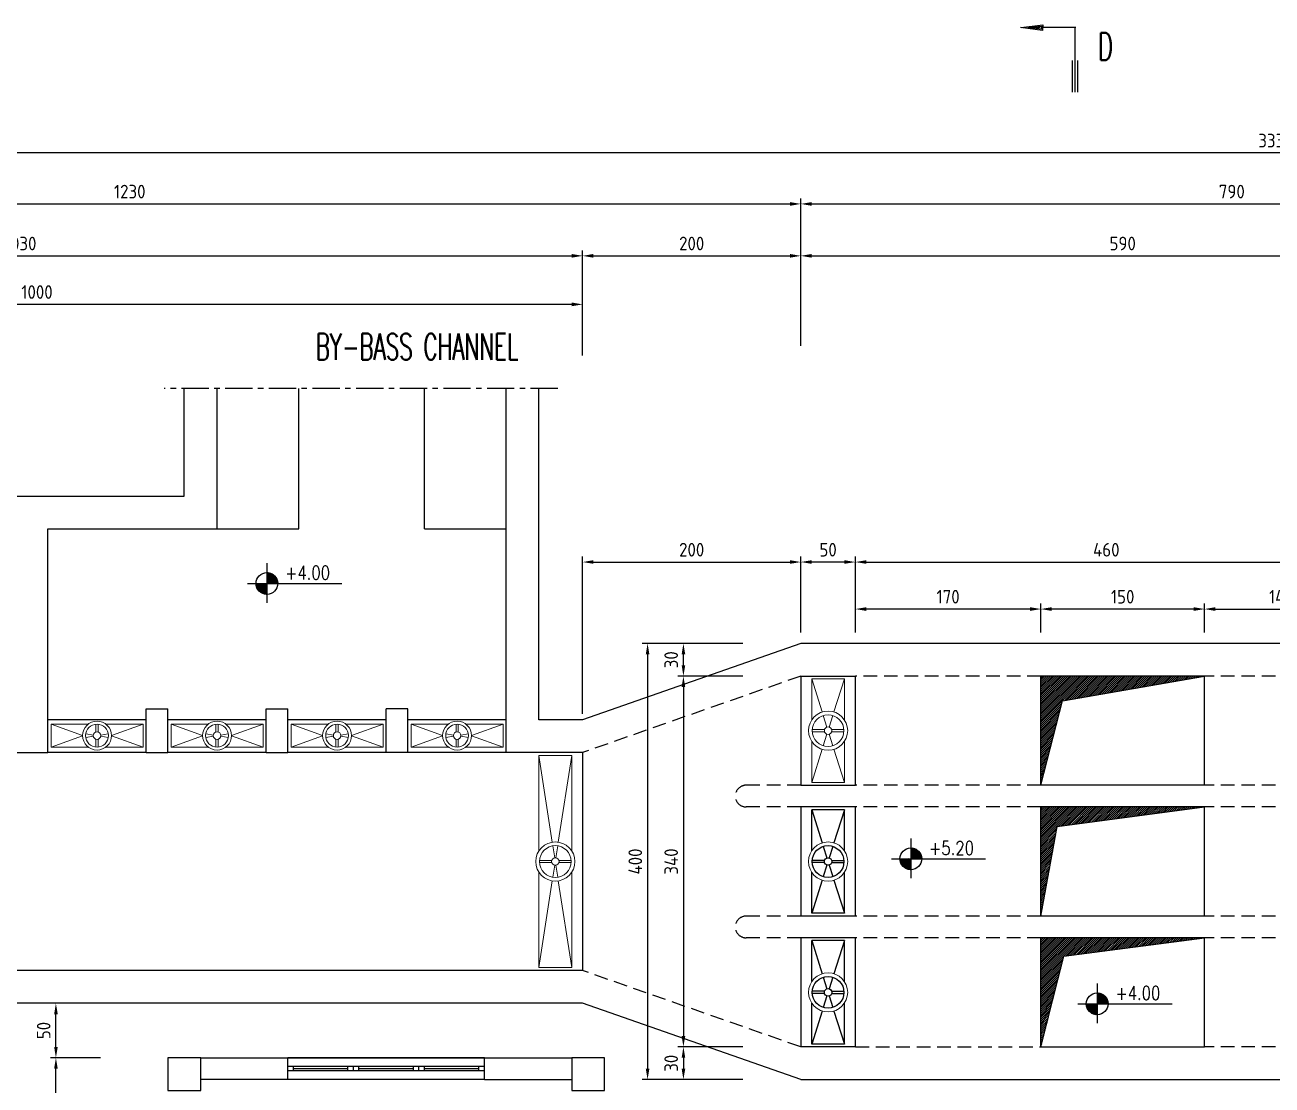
# Model space of a CAD drawing. Header units: inches. Extents: x 113285 to 117969, y -9404 to -6149.
# Drawn here: x 113927 to 115070, y -7121 to -6149 of the extents above; entities that cross this region are included whole.
import ezdxf
from ezdxf.enums import TextEntityAlignment as Align

# ---------------------------------------------------------------- set-up
doc = ezdxf.new("R2010")
doc.units = ezdxf.units.IN
doc.header["$MEASUREMENT"] = 0
doc.linetypes.add('CENTER', pattern=[2, 1.25, -0.25, 0.25, -0.25])
doc.linetypes.add('HIDDEN', pattern=[0.375, 0.25, -0.125])
for name, color, linetype in [('1', 1, 'Continuous'), ('2', 2, 'Continuous'), ('3', 3, 'Continuous'), ('4', 4, 'Continuous'), ('5', 5, 'Continuous'), ('KOT', 2, 'Continuous'), ('OLCU', 2, 'Continuous'), ('YAZI', 7, 'Continuous'), ('YAZI02', 2, 'Continuous')]:
    doc.layers.add(name, color=color, linetype=linetype)
doc.styles.add('A6', font='romanstw.shx', dxfattribs={"width": 0.6})
doc.styles.add('PASSDIN', font='isocp.shx')
doc.styles.add('TROMANS', font='romanstw.shx')
doc.dimstyles.get("Standard").update_dxf_attribs({"dimscale": 5, "dimtxt": 2.5, "dimasz": 2, "dimexe": 1, "dimexo": 1, "dimgap": 1, "dimtad": 1, "dimdec": 8, "dimzin": 12, "dimdsep": 46, "dimtxsty": 'PASSDIN', "dimcen": 2, "dimadec": 1, "dimazin": 3, "dimtfac": 1, "dimtdec": 8, "dimtix": 1, "dimtofl": 0, "dimtmove": 0, "dimatfit": 3, "dimfxl": 0, "dimtolj": 1, "dimtzin": 0, "dimarcsym": 0})

# ---------------------------------------------------------------- blocks, each defined once
blk = doc.blocks.new('*D69')
at = {"layer": 'Defpoints', "color": 0}
for p in [(113955, -7046.4), (114000.9, -7046.4), (114000.9, -7096.4)]:
    blk.add_point(p, dxfattribs=at)
at = {"layer": 'OLCU', "color": 0, "lineweight": -2}
for p, q in [((113995.9, -7046.4), (113950, -7046.4)), ((113955, -7086.4), (113955, -7056.4)), ((113995.9, -7096.4), (113950, -7096.4))]:
    blk.add_line(p, q, dxfattribs=at)
at = {"layer": 'OLCU', "color": 0}
for points in [[(113953.4, -7056.4), (113956.7, -7056.4), (113955, -7046.4)], [(113953.4, -7086.4), (113956.7, -7086.4), (113955, -7096.4)]]:
    blk.add_solid(points, dxfattribs=at)
at = {"layer": 'OLCU', "color": 0, "insert": (113943.8, -7071.4), "char_height": 12.5, "attachment_point": 5, "rotation": 90, "style": 'PASSDIN'}
blk.add_mtext('\\A1;50', dxfattribs=at)
blk = doc.blocks.new('*D68')
at = {"layer": 'Defpoints', "color": 0}
for p in [(113955, -7096.4), (114000.9, -7096.4), (114000.9, -7366.4)]:
    blk.add_point(p, dxfattribs=at)
at = {"layer": 'OLCU', "color": 0, "lineweight": -2}
for p, q in [((113995.9, -7096.4), (113950, -7096.4)), ((113955, -7356.4), (113955, -7106.4)), ((113995.9, -7366.4), (113950, -7366.4))]:
    blk.add_line(p, q, dxfattribs=at)
at = {"layer": 'OLCU', "color": 0}
for points in [[(113953.4, -7106.4), (113956.7, -7106.4), (113955, -7096.4)], [(113953.4, -7356.4), (113956.7, -7356.4), (113955, -7366.4)]]:
    blk.add_solid(points, dxfattribs=at)
at = {"layer": 'OLCU', "color": 0, "insert": (113943.8, -7231.4), "char_height": 12.5, "attachment_point": 5, "rotation": 90, "style": 'PASSDIN'}
blk.add_mtext('\\A1;270', dxfattribs=at)
blk = doc.blocks.new('*D71')
at = {"layer": 'Defpoints', "color": 0}
for p in [(113437.7, -6405.5), (113437.7, -6448.5), (114437.7, -6457.5)]:
    blk.add_point(p, dxfattribs=at)
at = {"layer": 'OLCU', "color": 0, "lineweight": -2}
for p, q in [((113437.7, -6443.5), (113437.7, -6400.5)), ((114437.7, -6452.5), (114437.7, -6400.5)), ((114427.7, -6405.5), (113447.7, -6405.5))]:
    blk.add_line(p, q, dxfattribs=at)
at = {"layer": 'OLCU', "color": 0}
for points in [[(113447.7, -6403.8), (113447.7, -6407.2), (113437.7, -6405.5)], [(114427.7, -6403.8), (114427.7, -6407.2), (114437.7, -6405.5)]]:
    blk.add_solid(points, dxfattribs=at)
at = {"layer": 'OLCU', "color": 0, "insert": (113937.7, -6394.2), "char_height": 12.5, "attachment_point": 5, "style": 'PASSDIN'}
blk.add_mtext('\\A1;1000', dxfattribs=at)
blk = doc.blocks.new('*D66')
at = {"layer": 'Defpoints', "color": 0}
for p in [(114589.7, -7086.4), (114530.1, -7116.4), (114589.7, -7116.4)]:
    blk.add_point(p, dxfattribs=at)
at = {"layer": 'OLCU', "color": 0, "lineweight": -2}
for p, q in [((114584.7, -7086.4), (114525.1, -7086.4)), ((114530.1, -7096.4), (114530.1, -7106.4)), ((114584.7, -7116.4), (114525.1, -7116.4))]:
    blk.add_line(p, q, dxfattribs=at)
at = {"layer": 'OLCU', "color": 0}
for points in [[(114528.5, -7096.4), (114531.8, -7096.4), (114530.1, -7086.4)], [(114528.5, -7106.4), (114531.8, -7106.4), (114530.1, -7116.4)]]:
    blk.add_solid(points, dxfattribs=at)
at = {"layer": 'OLCU', "color": 0, "insert": (114518.9, -7101.4), "char_height": 12.5, "attachment_point": 5, "rotation": 90, "style": 'PASSDIN'}
blk.add_mtext('\\A1;30', dxfattribs=at)
blk = doc.blocks.new('*D65')
at = {"layer": 'Defpoints', "color": 0}
for p in [(114589.7, -6746.4), (114530.1, -7086.4), (114589.7, -7086.4)]:
    blk.add_point(p, dxfattribs=at)
at = {"layer": 'OLCU', "color": 0, "lineweight": -2}
for p, q in [((114584.7, -6746.4), (114525.1, -6746.4)), ((114530.1, -6756.4), (114530.1, -7076.4)), ((114584.7, -7086.4), (114525.1, -7086.4))]:
    blk.add_line(p, q, dxfattribs=at)
at = {"layer": 'OLCU', "color": 0}
for points in [[(114528.5, -6756.4), (114531.8, -6756.4), (114530.1, -6746.4)], [(114528.5, -7076.4), (114531.8, -7076.4), (114530.1, -7086.4)]]:
    blk.add_solid(points, dxfattribs=at)
at = {"layer": 'OLCU', "color": 0, "insert": (114518.9, -6916.4), "char_height": 12.5, "attachment_point": 5, "rotation": 90, "style": 'PASSDIN'}
blk.add_mtext('\\A1;340', dxfattribs=at)
blk = doc.blocks.new('*D64')
at = {"layer": 'Defpoints', "color": 0}
for p in [(114530.1, -6716.4), (114589.7, -6716.4), (114589.7, -6746.4)]:
    blk.add_point(p, dxfattribs=at)
at = {"layer": 'OLCU', "color": 0, "lineweight": -2}
for p, q in [((114584.7, -6716.4), (114525.1, -6716.4)), ((114530.1, -6736.4), (114530.1, -6726.4)), ((114584.7, -6746.4), (114525.1, -6746.4))]:
    blk.add_line(p, q, dxfattribs=at)
at = {"layer": 'OLCU', "color": 0}
for points in [[(114528.5, -6726.4), (114531.8, -6726.4), (114530.1, -6716.4)], [(114528.5, -6736.4), (114531.8, -6736.4), (114530.1, -6746.4)]]:
    blk.add_solid(points, dxfattribs=at)
at = {"layer": 'OLCU', "color": 0, "insert": (114518.9, -6731.4), "char_height": 12.5, "attachment_point": 5, "rotation": 90, "style": 'PASSDIN'}
blk.add_mtext('\\A1;30', dxfattribs=at)
blk = doc.blocks.new('*D86')
at = {"layer": 'Defpoints', "color": 0}
for p in [(114589.7, -6716.4), (114497.3, -7116.4), (114589.7, -7116.4)]:
    blk.add_point(p, dxfattribs=at)
at = {"layer": 'OLCU', "color": 0, "lineweight": -2}
for p, q in [((114584.7, -6716.4), (114492.3, -6716.4)), ((114497.3, -6726.4), (114497.3, -7106.4)), ((114584.7, -7116.4), (114492.3, -7116.4))]:
    blk.add_line(p, q, dxfattribs=at)
at = {"layer": 'OLCU', "color": 0}
for points in [[(114495.6, -6726.4), (114498.9, -6726.4), (114497.3, -6716.4)], [(114495.6, -7106.4), (114498.9, -7106.4), (114497.3, -7116.4)]]:
    blk.add_solid(points, dxfattribs=at)
at = {"layer": 'OLCU', "color": 0, "insert": (114486, -6916.4), "char_height": 12.5, "attachment_point": 5, "rotation": 90, "style": 'PASSDIN'}
blk.add_mtext('\\A1;400', dxfattribs=at)
blk = doc.blocks.new('*D52')
at = {"layer": 'Defpoints', "color": 0}
for p in [(114637.7, -6361), (114437.7, -6448.5), (114637.7, -6448.5)]:
    blk.add_point(p, dxfattribs=at)
at = {"layer": 'OLCU', "color": 0, "lineweight": -2}
for p, q in [((114437.7, -6443.5), (114437.7, -6356)), ((114447.7, -6361), (114627.7, -6361)), ((114637.7, -6443.5), (114637.7, -6356))]:
    blk.add_line(p, q, dxfattribs=at)
at = {"layer": 'OLCU', "color": 0}
for points in [[(114447.7, -6359.3), (114447.7, -6362.7), (114437.7, -6361)], [(114627.7, -6359.3), (114627.7, -6362.7), (114637.7, -6361)]]:
    blk.add_solid(points, dxfattribs=at)
at = {"layer": 'OLCU', "color": 0, "insert": (114537.7, -6349.7), "char_height": 12.5, "attachment_point": 5, "style": 'PASSDIN'}
blk.add_mtext('\\A1;200', dxfattribs=at)
blk = doc.blocks.new('*D51')
at = {"layer": 'Defpoints', "color": 0}
for p in [(114637.7, -6313.4), (113407.7, -6448.5), (114637.7, -6448.5)]:
    blk.add_point(p, dxfattribs=at)
at = {"layer": 'OLCU', "color": 0, "lineweight": -2}
for p, q in [((113407.7, -6443.5), (113407.7, -6308.4)), ((114637.7, -6443.5), (114637.7, -6308.4)), ((113417.7, -6313.4), (114627.7, -6313.4))]:
    blk.add_line(p, q, dxfattribs=at)
at = {"layer": 'OLCU', "color": 0}
for points in [[(113417.7, -6311.7), (113417.7, -6315.1), (113407.7, -6313.4)], [(114627.7, -6311.7), (114627.7, -6315.1), (114637.7, -6313.4)]]:
    blk.add_solid(points, dxfattribs=at)
at = {"layer": 'OLCU', "color": 0, "insert": (114022.7, -6302.1), "char_height": 12.5, "attachment_point": 5, "style": 'PASSDIN'}
blk.add_mtext('\\A1;1230', dxfattribs=at)
blk = doc.blocks.new('*D50')
at = {"layer": 'Defpoints', "color": 0}
for p in [(113407.7, -6266.6), (113407.7, -6448.5), (116737.7, -6448.5)]:
    blk.add_point(p, dxfattribs=at)
at = {"layer": 'OLCU', "color": 0, "lineweight": -2}
for p, q in [((113407.7, -6443.5), (113407.7, -6261.6)), ((116737.7, -6443.5), (116737.7, -6261.6)), ((116727.7, -6266.6), (113417.7, -6266.6))]:
    blk.add_line(p, q, dxfattribs=at)
at = {"layer": 'OLCU', "color": 0}
for points in [[(113417.7, -6264.9), (113417.7, -6268.2), (113407.7, -6266.6)], [(116727.7, -6264.9), (116727.7, -6268.2), (116737.7, -6266.6)]]:
    blk.add_solid(points, dxfattribs=at)
at = {"layer": 'OLCU', "color": 0, "insert": (115072.7, -6255.3), "char_height": 12.5, "attachment_point": 5, "style": 'PASSDIN'}
blk.add_mtext('\\A1;3330', dxfattribs=at)
blk = doc.blocks.new('*D60')
at = {"layer": 'Defpoints', "color": 0}
for p in [(115427.7, -6313.4), (114637.7, -6448.5), (115427.7, -6448.5)]:
    blk.add_point(p, dxfattribs=at)
at = {"layer": 'OLCU', "color": 0, "lineweight": -2}
for p, q in [((114637.7, -6443.5), (114637.7, -6308.4)), ((115427.7, -6443.5), (115427.7, -6308.4)), ((114647.7, -6313.4), (115417.7, -6313.4))]:
    blk.add_line(p, q, dxfattribs=at)
at = {"layer": 'OLCU', "color": 0}
for points in [[(114647.7, -6311.7), (114647.7, -6315.1), (114637.7, -6313.4)], [(115417.7, -6311.7), (115417.7, -6315.1), (115427.7, -6313.4)]]:
    blk.add_solid(points, dxfattribs=at)
at = {"layer": 'OLCU', "color": 0, "insert": (115032.7, -6302.1), "char_height": 12.5, "attachment_point": 5, "style": 'PASSDIN'}
blk.add_mtext('\\A1;790', dxfattribs=at)
blk = doc.blocks.new('*D57')
at = {"layer": 'Defpoints', "color": 0}
for p in [(114637.7, -6641.8), (114637.7, -6697.4), (114437.7, -6786)]:
    blk.add_point(p, dxfattribs=at)
at = {"layer": 'OLCU', "color": 0, "lineweight": -2}
for p, q in [((114437.7, -6781), (114437.7, -6636.8)), ((114637.7, -6692.4), (114637.7, -6636.8)), ((114447.7, -6641.8), (114627.7, -6641.8))]:
    blk.add_line(p, q, dxfattribs=at)
at = {"layer": 'OLCU', "color": 0}
for points in [[(114447.7, -6640.1), (114447.7, -6643.4), (114437.7, -6641.8)], [(114627.7, -6640.1), (114627.7, -6643.4), (114637.7, -6641.8)]]:
    blk.add_solid(points, dxfattribs=at)
at = {"layer": 'OLCU', "color": 0, "insert": (114537.7, -6630.5), "char_height": 12.5, "attachment_point": 5, "style": 'PASSDIN'}
blk.add_mtext('\\A1;200', dxfattribs=at)
blk = doc.blocks.new('*D54')
at = {"layer": 'Defpoints', "color": 0}
for p in [(114437.7, -6361), (113407.7, -6448.5), (114437.7, -6448.5)]:
    blk.add_point(p, dxfattribs=at)
at = {"layer": 'OLCU', "color": 0, "lineweight": -2}
for p, q in [((113407.7, -6443.5), (113407.7, -6356)), ((113417.7, -6361), (114427.7, -6361)), ((114437.7, -6443.5), (114437.7, -6356))]:
    blk.add_line(p, q, dxfattribs=at)
at = {"layer": 'OLCU', "color": 0}
for points in [[(113417.7, -6359.3), (113417.7, -6362.7), (113407.7, -6361)], [(114427.7, -6359.3), (114427.7, -6362.7), (114437.7, -6361)]]:
    blk.add_solid(points, dxfattribs=at)
at = {"layer": 'OLCU', "color": 0, "insert": (113922.7, -6349.7), "char_height": 12.5, "attachment_point": 5, "style": 'PASSDIN'}
blk.add_mtext('\\A1;1030', dxfattribs=at)
blk = doc.blocks.new('*D77')
at = {"layer": 'Defpoints', "color": 0}
for p in [(114857.7, -6684.9), (114857.7, -6711.5), (115007.7, -6711.5)]:
    blk.add_point(p, dxfattribs=at)
at = {"layer": 'OLCU', "color": 0, "lineweight": -2}
for p, q in [((114857.7, -6706.5), (114857.7, -6679.9)), ((114997.7, -6684.9), (114867.7, -6684.9)), ((115007.7, -6706.5), (115007.7, -6679.9))]:
    blk.add_line(p, q, dxfattribs=at)
at = {"layer": 'OLCU', "color": 0}
for points in [[(114867.7, -6683.2), (114867.7, -6686.6), (114857.7, -6684.9)], [(114997.7, -6683.2), (114997.7, -6686.6), (115007.7, -6684.9)]]:
    blk.add_solid(points, dxfattribs=at)
at = {"layer": 'OLCU', "color": 0, "insert": (114932.7, -6673.6), "char_height": 12.5, "attachment_point": 5, "style": 'PASSDIN'}
blk.add_mtext('\\A1;150', dxfattribs=at)
blk = doc.blocks.new('*D76')
at = {"layer": 'Defpoints', "color": 0}
for p in [(115147.7, -6684.9), (115007.7, -6711.5), (115147.7, -6711.5)]:
    blk.add_point(p, dxfattribs=at)
at = {"layer": 'OLCU', "color": 0, "lineweight": -2}
for p, q in [((115007.7, -6706.5), (115007.7, -6679.9)), ((115017.7, -6684.9), (115137.7, -6684.9)), ((115147.7, -6706.5), (115147.7, -6679.9))]:
    blk.add_line(p, q, dxfattribs=at)
at = {"layer": 'OLCU', "color": 0}
for points in [[(115017.7, -6683.2), (115017.7, -6686.6), (115007.7, -6684.9)], [(115137.7, -6683.2), (115137.7, -6686.6), (115147.7, -6684.9)]]:
    blk.add_solid(points, dxfattribs=at)
at = {"layer": 'OLCU', "color": 0, "insert": (115077.7, -6673.6), "char_height": 12.5, "attachment_point": 5, "style": 'PASSDIN'}
blk.add_mtext('\\A1;140', dxfattribs=at)
blk = doc.blocks.new('*D75')
at = {"layer": 'Defpoints', "color": 0}
for p in [(114687.7, -6684.9), (114687.7, -6711.5), (114857.7, -6711.5)]:
    blk.add_point(p, dxfattribs=at)
at = {"layer": 'OLCU', "color": 0, "lineweight": -2}
for p, q in [((114687.7, -6706.5), (114687.7, -6679.9)), ((114847.7, -6684.9), (114697.7, -6684.9)), ((114857.7, -6706.5), (114857.7, -6679.9))]:
    blk.add_line(p, q, dxfattribs=at)
at = {"layer": 'OLCU', "color": 0}
for points in [[(114697.7, -6683.2), (114697.7, -6686.6), (114687.7, -6684.9)], [(114847.7, -6683.2), (114847.7, -6686.6), (114857.7, -6684.9)]]:
    blk.add_solid(points, dxfattribs=at)
at = {"layer": 'OLCU', "color": 0, "insert": (114772.7, -6673.6), "char_height": 12.5, "attachment_point": 5, "style": 'PASSDIN'}
blk.add_mtext('\\A1;170', dxfattribs=at)
blk = doc.blocks.new('*D74')
at = {"layer": 'Defpoints', "color": 0}
for p in [(115147.7, -6641.8), (114687.7, -6711.5), (115147.7, -6711.5)]:
    blk.add_point(p, dxfattribs=at)
at = {"layer": 'OLCU', "color": 0, "lineweight": -2}
for p, q in [((114687.7, -6706.5), (114687.7, -6636.8)), ((115147.7, -6706.5), (115147.7, -6636.8)), ((114697.7, -6641.8), (115137.7, -6641.8))]:
    blk.add_line(p, q, dxfattribs=at)
at = {"layer": 'OLCU', "color": 0}
for points in [[(114697.7, -6640.1), (114697.7, -6643.4), (114687.7, -6641.8)], [(115137.7, -6640.1), (115137.7, -6643.4), (115147.7, -6641.8)]]:
    blk.add_solid(points, dxfattribs=at)
at = {"layer": 'OLCU', "color": 0, "insert": (114917.7, -6630.5), "char_height": 12.5, "attachment_point": 5, "style": 'PASSDIN'}
blk.add_mtext('\\A1;460', dxfattribs=at)
blk = doc.blocks.new('*D73')
at = {"layer": 'Defpoints', "color": 0}
for p in [(114637.7, -6641.8), (114637.7, -6711.4), (114687.7, -6711.5)]:
    blk.add_point(p, dxfattribs=at)
at = {"layer": 'OLCU', "color": 0, "lineweight": -2}
for p, q in [((114637.7, -6706.4), (114637.7, -6636.8)), ((114687.7, -6706.5), (114687.7, -6636.8)), ((114677.7, -6641.8), (114647.7, -6641.8))]:
    blk.add_line(p, q, dxfattribs=at)
at = {"layer": 'OLCU', "color": 0}
for points in [[(114647.7, -6640.1), (114647.7, -6643.4), (114637.7, -6641.8)], [(114677.7, -6640.1), (114677.7, -6643.4), (114687.7, -6641.8)]]:
    blk.add_solid(points, dxfattribs=at)
at = {"layer": 'OLCU', "color": 0, "insert": (114662.7, -6630.5), "char_height": 12.5, "attachment_point": 5, "style": 'PASSDIN'}
blk.add_mtext('\\A1;50', dxfattribs=at)
blk = doc.blocks.new('*D38')
at = {"layer": 'Defpoints', "color": 0}
for p in [(115227.7, -6361), (114637.7, -6448.5), (115227.7, -6448.5)]:
    blk.add_point(p, dxfattribs=at)
at = {"layer": 'OLCU', "color": 0, "lineweight": -2}
for p, q in [((114637.7, -6443.5), (114637.7, -6356)), ((114647.7, -6361), (115217.7, -6361)), ((115227.7, -6443.5), (115227.7, -6356))]:
    blk.add_line(p, q, dxfattribs=at)
at = {"layer": 'OLCU', "color": 0}
for points in [[(114647.7, -6359.3), (114647.7, -6362.7), (114637.7, -6361)], [(115217.7, -6359.3), (115217.7, -6362.7), (115227.7, -6361)]]:
    blk.add_solid(points, dxfattribs=at)
at = {"layer": 'OLCU', "color": 0, "insert": (114932.7, -6349.7), "char_height": 12.5, "attachment_point": 5, "style": 'PASSDIN'}
blk.add_mtext('\\A1;590', dxfattribs=at)
blk = doc.blocks.new('KOT')
at = {"layer": '2', "linetype": 'Continuous'}
h = blk.add_hatch(dxfattribs=at)
h.set_pattern_fill('ANSI37', color=256, style=0)
h.set_pattern_definition([(45, (-80.45809, -549.2205), (-0.088388348, 0.088388348), []), (135, (-80.45809, -549.2205), (-0.088388348, -0.088388348), [])])
h.paths.add_polyline_path([(1.96, 0, 0.414214), (-0.04, 2), (-0.04, 0)])
h.paths.add_polyline_path([(-0.04, 0), (-2.04, 0, 0.414214), (-0.04, -2)])
for p, q in [((-0.04, 3.71), (-0.04, -3.57)), ((-3.58, 0), (13.68, 0))]:
    blk.add_line(p, q, dxfattribs=at)
at = {"layer": '3', "linetype": 'Continuous'}
blk.add_circle((-0.04, 0), 2, dxfattribs=at)
at = {"layer": 'YAZI02', "linetype": 'Continuous', "style": 'TROMANS', "width": 0.8}
blk.add_attdef('+0.75', (3.32, 0.71), '', height=2.5, dxfattribs=at)

msp = doc.modelspace()

# ---------------------------------------------------------------- hatches: boundary and pattern name
at = {"layer": '1'}
h = msp.add_hatch(dxfattribs=at)
h.set_pattern_fill('ANSI31', color=0, scale=10, style=0)
h.set_pattern_definition([(45, (6159.1606, 204.2132), (-0.883883476, 0.883883476), [])])
h.paths.add_polyline_path([(115007.69903404, -6746.40674207), (114857.69903404, -6746.40674207), (114857.69903404, -6846.40674207), (114877.58713426, -6768.99259831)])
h.paths.add_polyline_path([(115007.69903404, -6866.40674207), (114857.69903404, -6866.40674207), (114857.69903404, -6966.40674207), (114872.67085211, -6884.37554772)])
h.paths.add_polyline_path([(115007.69903404, -6986.40674207), (114857.69903404, -6986.40674207), (114857.69903404, -7086.40674207), (114878.89120647, -7003.06648737)])

# ---------------------------------------------------------------- linework, layer by layer
at = {"layer": '1', "color": 0, "linetype": 'CENTER', "ltscale": 20}
msp.add_line((114415.12254147, -6482.54216793), (114054.11682166, -6482.54216793), dxfattribs=at)
at = {"layer": '1', "color": 0, "linetype": 'Continuous', "lineweight": 9}
for p, q in [((114647.69903403, -6786.54847004), (114647.69903403, -6748.90674207)), ((114647.69903403, -6748.90674207), (114657.29386835, -6779.29038407)), ((114677.69903403, -6748.90674207), (114647.69903403, -6748.90674207)), ((114677.69903403, -6748.90674207), (114668.10419972, -6779.29038407)), ((114677.69903403, -6786.54847004), (114677.69903403, -6748.90674207)), ((114658.31877483, -6782.53592128), (114661.6715888, -6793.15316551)), ((114667.07929323, -6782.53592128), (114663.72647926, -6793.15316551)), ((113979.44586534, -6800.78480379), (113950.52207366, -6790.49821925)), ((113950.52207366, -6790.49821925), (113984.55145594, -6790.49821925)), ((113950.52207366, -6811.40674129), (113950.52207366, -6790.49821925)), ((113989.32701925, -6800.43198415), (113982.36713436, -6799.3576732)), ((113991.69390745, -6797.69193991), (113991.69390745, -6790.54665052)), ((113993.69390745, -6797.68879642), (113993.69390745, -6790.54566512)), ((114003.03093497, -6799.3576732), (113996.07105008, -6800.43198415)), ((114000.84661339, -6790.49821925), (114034.87599567, -6790.49821925)), ((114034.87599567, -6790.49821925), (114005.95220399, -6800.78480379)), ((114034.87599567, -6811.40674129), (114034.87599567, -6790.49821925)), ((114060.52207366, -6790.49821925), (114094.55145594, -6790.49821925)), ((114089.44586534, -6800.78480379), (114060.52207366, -6790.49821925)), ((114060.52207366, -6811.40674129), (114060.52207366, -6790.49821925)), ((114099.32701925, -6800.43198415), (114092.36713436, -6799.3576732)), ((114101.69390745, -6797.69193991), (114101.69390745, -6790.54665052)), ((114103.69390745, -6797.68879642), (114103.69390745, -6790.54566512)), ((114113.03093497, -6799.3576732), (114106.07105008, -6800.43198415)), ((114110.84661339, -6790.49821925), (114144.87599567, -6790.49821925)), ((114144.87599567, -6790.49821925), (114115.95220399, -6800.78480379)), ((114144.87599567, -6811.40674129), (114144.87599567, -6790.49821925)), ((114170.52207366, -6811.40674129), (114170.52207366, -6790.49821925)), ((114170.52207366, -6790.49821925), (114204.55145594, -6790.49821925)), ((114199.44586534, -6800.78480379), (114170.52207366, -6790.49821925)), ((114209.32701925, -6800.43198415), (114202.36713436, -6799.3576732)), ((114211.69390745, -6797.69193991), (114211.69390745, -6790.54665052)), ((114213.69390745, -6797.68879642), (114213.69390745, -6790.54566512)), ((114223.03093497, -6799.3576732), (114216.07105008, -6800.43198415)), ((114220.84661339, -6790.49821925), (114254.87599567, -6790.49821925)), ((114254.87599567, -6790.49821925), (114225.95220399, -6800.78480379)), ((114254.87599567, -6811.40674129), (114254.87599567, -6790.49821925)), ((114280.52207366, -6811.40674129), (114280.52207366, -6790.49821925)), ((114280.52207366, -6790.49821925), (114314.55145594, -6790.49821925)), ((114309.44586534, -6800.78480379), (114280.52207366, -6790.49821925)), ((114319.32701925, -6800.43198415), (114312.36713436, -6799.3576732)), ((114321.69390745, -6797.69193991), (114321.69390745, -6790.54665052)), ((114323.69390745, -6797.68879642), (114323.69390745, -6790.54566512)), ((114333.03093497, -6799.3576732), (114326.07105008, -6800.43198415)), ((114330.84661339, -6790.49821925), (114364.87599567, -6790.49821925)), ((114364.87599567, -6790.49821925), (114335.95220399, -6800.78480379)), ((114364.87599567, -6811.40674129), (114364.87599567, -6790.49821925)), ((114659.43535018, -6795.41186929), (114648.25416063, -6795.41186929)), ((114659.43849368, -6797.41186929), (114648.25416063, -6797.41186929)), ((114661.6715888, -6799.66031864), (114658.31877483, -6810.27756287)), ((114663.72647926, -6799.66031864), (114667.07929323, -6810.27756287)), ((114665.95957439, -6797.41186929), (114677.14390744, -6797.41186929)), ((114665.96271789, -6795.41186929), (114677.14390744, -6795.41186929)), ((113979.44586534, -6801.12015675), (113950.52207366, -6811.40674129)), ((113950.52207366, -6811.40674129), (113984.55145594, -6811.40674129)), ((113989.32701925, -6801.47297639), (113982.36713436, -6802.54728734)), ((113991.69390745, -6804.21302063), (113991.69390745, -6811.35831002)), ((113993.69390745, -6804.21616413), (113993.69390745, -6811.35929543)), ((114003.03093497, -6802.54728734), (113996.07105008, -6801.47297639)), ((114000.84661339, -6811.40674129), (114034.87599567, -6811.40674129)), ((114034.87599567, -6811.40674129), (114005.95220399, -6801.12015675)), ((114089.44586534, -6801.12015675), (114060.52207366, -6811.40674129)), ((114060.52207366, -6811.40674129), (114094.55145594, -6811.40674129)), ((114099.32701925, -6801.47297639), (114092.36713436, -6802.54728734)), ((114101.69390745, -6804.21302063), (114101.69390745, -6811.35831002)), ((114103.69390745, -6804.21616413), (114103.69390745, -6811.35929543)), ((114113.03093497, -6802.54728734), (114106.07105008, -6801.47297639)), ((114110.84661339, -6811.40674129), (114144.87599567, -6811.40674129)), ((114144.87599567, -6811.40674129), (114115.95220399, -6801.12015675)), ((114199.44586534, -6801.12015675), (114170.52207366, -6811.40674129)), ((114170.52207366, -6811.40674129), (114204.55145594, -6811.40674129)), ((114209.32701925, -6801.47297639), (114202.36713436, -6802.54728734)), ((114211.69390745, -6804.21302063), (114211.69390745, -6811.35831002)), ((114213.69390745, -6804.21616413), (114213.69390745, -6811.35929543)), ((114223.03093497, -6802.54728734), (114216.07105008, -6801.47297639)), ((114220.84661339, -6811.40674129), (114254.87599567, -6811.40674129)), ((114254.87599567, -6811.40674129), (114225.95220399, -6801.12015675)), ((114309.44586534, -6801.12015675), (114280.52207366, -6811.40674129)), ((114280.52207366, -6811.40674129), (114314.55145594, -6811.40674129)), ((114319.32701925, -6801.47297639), (114312.36713436, -6802.54728734)), ((114321.69390745, -6804.21302063), (114321.69390745, -6811.35831002)), ((114323.69390745, -6804.21616413), (114323.69390745, -6811.35929543)), ((114333.03093497, -6802.54728734), (114326.07105008, -6801.47297639)), ((114330.84661339, -6811.40674129), (114364.87599567, -6811.40674129)), ((114364.87599567, -6811.40674129), (114335.95220399, -6801.12015675)), ((114647.69903403, -6843.90674207), (114647.69903403, -6806.26501411)), ((114677.69903403, -6843.90674207), (114677.69903403, -6806.26501411)), ((114397.69903403, -6906.54847004), (114397.69903403, -6819.22978107)), ((114397.69903403, -6819.22978107), (114409.96081725, -6898.66730306)), ((114427.69903403, -6819.22978107), (114397.69903403, -6819.22978107)), ((114427.69903403, -6819.22978107), (114415.43725081, -6898.66730306)), ((114427.69903403, -6906.54847004), (114427.69903403, -6819.22978107)), ((114657.29386835, -6813.52310008), (114647.69903403, -6843.90674207)), ((114668.10419972, -6813.52310008), (114677.69903403, -6843.90674207)), ((114677.69903403, -6843.90674207), (114647.69903403, -6843.90674207)), ((114410.48002727, -6902.03098647), (114412.17853791, -6913.03472666)), ((114414.9180408, -6902.03098647), (114413.21953015, -6913.03472666)), ((114397.69903403, -7013.58370308), (114397.69903403, -6926.26501411)), ((114409.43535018, -6915.41186929), (114398.25416063, -6915.41186929)), ((114409.43849368, -6917.41186929), (114398.25416063, -6917.41186929)), ((114412.17853791, -6919.77875749), (114410.48002727, -6930.78249768)), ((114413.21953015, -6919.77875749), (114414.9180408, -6930.78249768)), ((114415.95957439, -6917.41186929), (114427.14390744, -6917.41186929)), ((114415.96271789, -6915.41186929), (114427.14390744, -6915.41186929)), ((114427.69903403, -7013.58370308), (114427.69903403, -6926.26501411)), ((114409.96081725, -6934.14618108), (114397.69903403, -7013.58370308)), ((114415.43725081, -6934.14618108), (114427.69903403, -7013.58370308)), ((114427.69903403, -7013.58370308), (114397.69903403, -7013.58370308))]:
    msp.add_line(p, q, dxfattribs=at)
at = {"layer": '1', "color": 0}
for p, q in [((114037.69903467, -6786.40674129), (113947.69903467, -6786.40674129)), ((114147.69903467, -6786.40674129), (114057.69903467, -6786.40674129)), ((114257.69903467, -6786.40674129), (114167.69903467, -6786.40674129)), ((114367.69903467, -6786.40674129), (114277.69903467, -6786.40674129)), ((114037.69903467, -6816.40674129), (113947.69903467, -6816.40674129)), ((114147.69903467, -6816.40674129), (114057.69903467, -6816.40674129)), ((114257.69903467, -6816.40674129), (114167.69903467, -6816.40674129)), ((114367.69903467, -6816.40674129), (114277.69903467, -6816.40674129)), ((114687.69903403, -6866.40674207), (114637.69903403, -6866.40674207))]:
    msp.add_line(p, q, dxfattribs=at)
at = {"layer": '1', "color": 0, "linetype": 'Continuous', "ltscale": 0.5}
for p, q in [((114647.69903403, -6906.54847004), (114647.69903403, -6868.90674207)), ((114677.69903403, -6868.90674207), (114647.69903403, -6868.90674207)), ((114647.69903403, -6868.90674207), (114657.29386835, -6899.29038407)), ((114677.69903403, -6868.90674207), (114668.10419972, -6899.29038407)), ((114677.69903403, -6906.54847004), (114677.69903403, -6868.90674207)), ((114658.31877483, -6902.53592128), (114661.6715888, -6913.15316551)), ((114667.07929323, -6902.53592128), (114663.72647926, -6913.15316551)), ((114647.69903403, -6963.90674207), (114647.69903403, -6926.26501411)), ((114659.43535018, -6915.41186929), (114648.25416063, -6915.41186929)), ((114659.43849368, -6917.41186929), (114648.25416063, -6917.41186929)), ((114661.6715888, -6919.66031864), (114658.31877483, -6930.27756287)), ((114663.72647926, -6919.66031864), (114667.07929323, -6930.27756287)), ((114665.95957439, -6917.41186929), (114677.14390744, -6917.41186929)), ((114665.96271789, -6915.41186929), (114677.14390744, -6915.41186929)), ((114677.69903403, -6963.90674207), (114677.69903403, -6926.26501411)), ((114657.29386835, -6933.52310008), (114647.69903403, -6963.90674207)), ((114668.10419972, -6933.52310008), (114677.69903403, -6963.90674207)), ((114677.69903403, -6963.90674207), (114647.69903403, -6963.90674207)), ((114647.69903403, -7026.54847004), (114647.69903403, -6988.90674207)), ((114647.69903403, -6988.90674207), (114657.29386835, -7019.29038407)), ((114677.69903403, -6988.90674207), (114647.69903403, -6988.90674207)), ((114677.69903403, -6988.90674207), (114668.10419972, -7019.29038407)), ((114677.69903403, -7026.54847004), (114677.69903403, -6988.90674207)), ((114658.31877483, -7022.53592128), (114661.6715888, -7033.15316551)), ((114667.07929323, -7022.53592128), (114663.72647926, -7033.15316551)), ((114659.43535018, -7035.41186929), (114648.25416063, -7035.41186929)), ((114659.43849368, -7037.41186929), (114648.25416063, -7037.41186929)), ((114661.6715888, -7039.66031864), (114658.31877483, -7050.27756287)), ((114663.72647926, -7039.66031864), (114667.07929323, -7050.27756287)), ((114665.95957439, -7037.41186929), (114677.14390744, -7037.41186929)), ((114665.96271789, -7035.41186929), (114677.14390744, -7035.41186929)), ((114647.69903403, -7083.90674207), (114647.69903403, -7046.26501411)), ((114677.69903403, -7083.90674207), (114677.69903403, -7046.26501411)), ((114657.29386835, -7053.52310008), (114647.69903403, -7083.90674207)), ((114668.10419972, -7053.52310008), (114677.69903403, -7083.90674207)), ((114677.69903403, -7083.90674207), (114647.69903403, -7083.90674207))]:
    msp.add_line(p, q, dxfattribs=at)
at = {"layer": '1', "color": 0, "linetype": 'Continuous', "lineweight": 9}
for centre, radius in [((113992.69903467, -6800.95248027), 13.25422999), ((114102.69903467, -6800.95248027), 13.25422999), ((114212.69903467, -6800.95248027), 13.25422999), ((114322.69903467, -6800.95248027), 13.25422999), ((114662.69903403, -6796.40674207), 17.94952722), ((114662.69903403, -6796.40674207), 14.54600771), ((113992.69903467, -6800.95248027), 10.45426102), ((113992.69903467, -6800.95248027), 3.4119502), ((114102.69903467, -6800.95248027), 10.45426102), ((114102.69903467, -6800.95248027), 3.4119502), ((114212.69903467, -6800.95248027), 10.45426102), ((114212.69903467, -6800.95248027), 3.4119502), ((114322.69903467, -6800.95248027), 10.45426102), ((114322.69903467, -6800.95248027), 3.4119502), ((114662.69903403, -6796.40674207), 3.4119502), ((114412.69903403, -6916.40674207), 17.94952722), ((114412.69903403, -6916.40674207), 14.54600771), ((114662.69903403, -6916.40674207), 17.94952722), ((114412.69903403, -6916.40674207), 3.4119502), ((114662.69903403, -7036.40674207), 17.94952722)]:
    msp.add_circle(centre, radius, dxfattribs=at)
at = {"layer": '1', "color": 0, "linetype": 'Continuous', "ltscale": 0.5}
for centre, radius in [((114662.69903403, -6916.40674207), 14.54600771), ((114662.69903403, -6916.40674207), 3.4119502), ((114662.69903403, -7036.40674207), 14.54600771), ((114662.69903403, -7036.40674207), 3.4119502)]:
    msp.add_circle(centre, radius, dxfattribs=at)
at = {"layer": '2', "color": 0}
for p, q in [((114102.700762, -6611.40674207), (114177.700762, -6611.40674207)), ((114292.69903403, -6611.40674207), (114367.69903403, -6611.40674207))]:
    msp.add_line(p, q, dxfattribs=at)
at = {"layer": '2', "color": 0, "linetype": 'HIDDEN', "ltscale": 50}
for p, q in [((114637.69903403, -6746.40674207), (114437.69903403, -6816.40674207)), ((114857.69903404, -6746.40674207), (114687.69903403, -6746.40674207)), ((115147.69903403, -6746.40674207), (115007.69903404, -6746.40674207)), ((114637.69903403, -6846.40674207), (114587.69903403, -6846.40674207)), ((114857.69903404, -6846.40674207), (114687.69903403, -6846.40674207)), ((115147.69903403, -6846.40674207), (115007.69903404, -6846.40674207)), ((114637.69903403, -6866.40674207), (114587.69903403, -6866.40674207)), ((114857.69903404, -6866.40674207), (114687.69903403, -6866.40674207)), ((115147.69903403, -6866.40674207), (115007.69903404, -6866.40674207)), ((114637.69903403, -6966.40674207), (114587.69903403, -6966.40674207)), ((114857.69903404, -6966.40674207), (114687.69903403, -6966.40674207)), ((115147.69903403, -6966.40674207), (115007.69903404, -6966.40674207)), ((114637.69903403, -6986.40674207), (114587.69903403, -6986.40674207)), ((114857.69903404, -6986.40674207), (114687.69903403, -6986.40674207)), ((115147.69903403, -6986.40674207), (115007.69903404, -6986.40674207)), ((114637.69903403, -7086.40674207), (114437.69903403, -7016.40674207)), ((114687.69903403, -7086.40674207), (114857.69903404, -7086.40674207)), ((115147.69903403, -7086.40674207), (115007.69903404, -7086.40674207))]:
    msp.add_line(p, q, dxfattribs=at)
at = {"layer": '2', "color": 0, "linetype": 'Continuous'}
for p, q in [((114877.58713426, -6768.99259831), (115007.69903404, -6746.40674207)), ((114857.69903404, -6846.40674207), (114877.58713426, -6768.99259831)), ((114872.6708521, -6884.37554772), (115007.69903404, -6866.40674207)), ((114857.69903404, -6966.40674207), (114872.6708521, -6884.37554772)), ((114878.89120647, -7003.06648737), (115007.69903404, -6986.40674207)), ((114857.69903404, -7086.40674207), (114878.89120647, -7003.06648737)), ((114347.69903403, -7096.40674207), (114167.69903403, -7096.40674207)), ((114167.69903403, -7116.40674207), (114167.69903403, -7096.40674207)), ((114347.69903403, -7116.40674207), (114347.69903403, -7096.40674207)), ((114347.69903403, -7104.40674207), (114167.69903403, -7104.40674207)), ((114347.69903403, -7108.40674207), (114167.69903403, -7108.40674207)), ((114172.69903403, -7108.40674207), (114172.69903403, -7104.40674207)), ((114222.69903403, -7106.40674207), (114172.69903403, -7106.40674207)), ((114222.69903403, -7108.40674207), (114222.69903403, -7104.40674207)), ((114227.69903403, -7108.40674207), (114227.69903403, -7104.40674207)), ((114232.69903403, -7108.40674207), (114232.69903403, -7104.40674207)), ((114282.69903403, -7106.40674207), (114232.69903403, -7106.40674207)), ((114282.69903403, -7108.40674207), (114282.69903403, -7104.40674207)), ((114287.69903403, -7108.40674207), (114287.69903403, -7104.40674207)), ((114292.69903403, -7108.40674207), (114292.69903403, -7104.40674207)), ((114342.70212271, -7106.40674207), (114292.69903403, -7106.40674207)), ((114342.70212271, -7108.40674207), (114342.70212271, -7104.40674207)), ((114347.69903403, -7116.40674207), (114167.69903403, -7116.40674207))]:
    msp.add_line(p, q, dxfattribs=at)
at = {"layer": '2', "color": 0, "linetype": 'HIDDEN', "ltscale": 50}
for centre in [(114587.69903403, -6856.40674207), (114587.69903403, -6976.40674207)]:
    msp.add_arc(centre, 10, 90, 270, dxfattribs=at)
at = {"layer": '3', "color": 0}
for p, q in [((114167.69903403, -7116.40674207), (114087.69903403, -7116.40674207)), ((114347.69903403, -7116.40674207), (114427.69903403, -7116.40674207))]:
    msp.add_line(p, q, dxfattribs=at)
at = {"layer": '4', "color": 0, "linetype": 'Continuous'}
for p, q in [((114072.700762, -6581.40674207), (114072.700762, -6482.54216793)), ((114102.700762, -6611.40674207), (114102.700762, -6482.54216793)), ((114177.700762, -6611.40674207), (114177.700762, -6482.54216793)), ((114292.69903403, -6611.40674207), (114292.69903403, -6482.54216793)), ((114367.69903403, -6816.40674207), (114367.69903403, -6482.54216793)), ((114397.69903403, -6786.40674207), (114397.69903403, -6482.54216793)), ((113917.69903403, -6581.40674207), (114072.700762, -6581.40674207)), ((113947.69903403, -6816.40674207), (113947.69903403, -6611.40674207)), ((113947.69903403, -6816.40674207), (113947.69903403, -6611.40674207)), ((113947.69903403, -6611.40674207), (114102.700762, -6611.40674207)), ((114637.69903403, -6716.40674207), (114437.69903403, -6786.40674207)), ((115227.69903403, -6716.40674207), (114637.69903403, -6716.40674207)), ((114637.69903403, -6746.40674207), (114637.69903403, -6846.40674207)), ((114637.69903403, -6746.40674207), (114687.69903403, -6746.40674207)), ((114687.69903403, -6846.40674207), (114687.69903403, -6746.40674207)), ((115007.69903404, -6746.40674207), (114857.69903404, -6746.40674207)), ((114857.69903404, -6846.40674207), (114857.69903404, -6746.40674207)), ((115007.69903404, -6846.40674207), (115007.69903404, -6746.40674207)), ((114037.69903467, -6816.40674129), (114037.69903467, -6776.40674129)), ((114037.69903467, -6776.40674129), (114057.69903467, -6776.40674129)), ((114057.69903467, -6816.40674129), (114057.69903467, -6776.40674129)), ((114147.69903467, -6816.40674129), (114147.69903467, -6776.40674129)), ((114147.69903467, -6776.40674129), (114167.69903467, -6776.40674129)), ((114167.69903467, -6816.40674129), (114167.69903467, -6776.40674129)), ((114257.69903467, -6816.40674129), (114257.69903467, -6776.40674129)), ((114277.69903467, -6776.40674129), (114257.69903467, -6776.40674129)), ((114277.69903467, -6816.40674129), (114277.69903467, -6776.40674129)), ((114437.69903403, -6786.40674207), (114397.69903403, -6786.40674207)), ((113437.69903403, -6816.40674207), (113947.69903403, -6816.40674207)), ((114037.69903467, -6816.40674129), (114057.69903467, -6816.40674129)), ((114147.69903467, -6816.40674129), (114167.69903467, -6816.40674129)), ((114277.69903467, -6816.40674129), (114257.69903467, -6816.40674129)), ((114437.69903403, -6816.40674207), (114367.69903403, -6816.40674207)), ((114437.69903403, -6816.40674207), (114437.69903403, -7016.40674207)), ((114637.69903403, -6846.40674207), (114687.69903403, -6846.40674207)), ((115007.69903404, -6846.40674207), (114857.69903404, -6846.40674207)), ((114637.69903403, -6866.40674207), (114637.69903403, -6966.40674207)), ((114687.69903403, -6966.40674207), (114687.69903403, -6866.40674207)), ((114857.69903404, -6966.40674207), (114857.69903404, -6866.40674207)), ((115007.69903404, -6866.40674207), (114857.69903404, -6866.40674207)), ((115007.69903404, -6966.40674207), (115007.69903404, -6866.40674207)), ((114687.69903403, -6966.40674207), (114637.69903403, -6966.40674207)), ((115007.69903404, -6966.40674207), (114857.69903404, -6966.40674207)), ((114637.69903403, -6986.40674207), (114637.69903403, -7086.40674207)), ((114687.69903403, -6986.40674207), (114637.69903403, -6986.40674207)), ((114687.69903403, -7086.40674207), (114687.69903403, -6986.40674207)), ((114857.69903404, -7086.40674207), (114857.69903404, -6986.40674207)), ((115007.69903404, -6986.40674207), (114857.69903404, -6986.40674207)), ((115007.69903404, -7086.40674207), (115007.69903404, -6986.40674207)), ((114437.69903403, -7016.40674207), (113437.69903403, -7016.40674207)), ((114437.69903403, -7046.40674207), (113407.69903403, -7046.40674207)), ((114637.69903403, -7116.40674207), (114437.69903403, -7046.40674207)), ((114687.69903403, -7086.40674207), (114637.69903403, -7086.40674207)), ((114857.69903404, -7086.40674207), (115007.69903404, -7086.40674207)), ((114637.69903403, -7116.40674207), (115227.69903403, -7116.40674207))]:
    msp.add_line(p, q, dxfattribs=at)
at = {"layer": '4', "color": 0}
msp.add_line((114087.69903403, -7096.40674207), (114427.69903403, -7096.40674207), dxfattribs=at)
at = {"layer": '5', "color": 0}
for points in [[(114057.69903403, -7096.40674207), (114057.69903403, -7126.40674207), (114087.69903403, -7126.40674207), (114087.69903403, -7096.40674207)], [(114427.69903403, -7096.40674207), (114427.69903403, -7126.40674207), (114457.69903403, -7126.40674207), (114457.69903403, -7096.40674207)]]:
    msp.add_lwpolyline(points, close=True, dxfattribs=at)
at = {"layer": 'YAZI', "color": 0}
for p, q in [((114859.12521799, -6154.24990695), (114839.12521799, -6151.74990695)), ((114839.62521799, -6151.74990695), (114859.62521799, -6149.24990695)), ((114845.87521799, -6151.74990695), (114858.37521799, -6150.49990695)), ((114858.37521799, -6152.99990695), (114845.87521799, -6151.74990695)), ((114857.12521799, -6151.74990695), (114852.12521799, -6151.74990695)), ((114858.37521799, -6150.49990695), (114858.37521799, -6152.99990695)), ((114859.12521799, -6151.74990695), (114859.12521799, -6154.24990695)), ((114859.62521799, -6149.24990695), (114859.62521799, -6151.74990695)), ((114889.62521799, -6151.74990695), (114859.62521799, -6151.74990695)), ((114889.12521799, -6181.74990695), (114889.12521799, -6151.74990695)), ((114886.62521799, -6210.81821395), (114886.62521799, -6181.74990695)), ((114889.12521799, -6210.81821395), (114889.12521799, -6181.74990695)), ((114891.62521799, -6210.81821395), (114891.62521799, -6181.74990695))]:
    msp.add_line(p, q, dxfattribs=at)

# ---------------------------------------------------------------- block references
at = {"layer": 'KOT', "color": 0, "linetype": 'Continuous', "xscale": 5, "yscale": 5, "zscale": 5}
for p, values in [((114148.59900824, -6661.41689606), {'+0.75': '+4.00'}), ((114738.70482094, -6913.88618021), {'+0.75': '+5.20'}), ((114909.50179555, -7046.90435091), {'+0.75': '+4.00'})]:
    msp.add_blockref('KOT', p, dxfattribs=at).add_auto_attribs(values)

# ---------------------------------------------------------------- texts
at = {"layer": 'YAZI', "color": 0, "style": 'A6', "width": 0.6}
for s, height, p in [('D', 25, (114916.9970263, -6181.54541677)), ('BY-BASS CHANNEL', 24, (114286.02185123, -6456.22609895))]:
    msp.add_text(s, height=height, dxfattribs=at).set_placement(p, align=Align.CENTER)

# ---------------------------------------------------------------- dimensions: what is measured, and where the dimension line sits
at = {"layer": 'OLCU', "color": 0}
for base, p1, p2, picture, middle in [((113407.6990340332, -6266.5780338622), (116737.6990340334, -6448.5), (113407.6990340332, -6448.5), '*D50', (115072.6990340333, -6255.3280338622)), ((114637.6990340332, -6313.3861501947), (113407.6990340332, -6448.5), (114637.6990340332, -6448.5), '*D51', (114022.6990340332, -6302.1349198797)), ((115427.6990340333, -6313.3861501947), (114637.6990340332, -6448.5), (115427.6990340333, -6448.5), '*D60', (115032.6990340332, -6302.1361501947)), ((114437.6990340332, -6360.9956510855), (113407.6990340332, -6448.5), (114437.6990340332, -6448.5), '*D54', (113922.6990340332, -6349.7456510855)), ((114637.6990340332, -6360.9956510855), (114437.6990340332, -6448.5), (114637.6990340332, -6448.5), '*D52', (114537.6990340332, -6349.7444207705)), ((115227.6990340332, -6360.9956510855), (114637.6990340332, -6448.5), (115227.6990340332, -6448.5), '*D38', (114932.6990340332, -6349.7456510855)), ((113437.6990340332, -6405.4909438472), (114437.6990340332, -6457.4869122045), (113437.6990340332, -6448.5), '*D71', (113937.6990340332, -6394.2409438472)), ((114637.6990340332, -6641.7641013732), (114437.6990340332, -6786.0317420742), (114637.6990340332, -6697.3779217237), '*D57', (114537.6990340332, -6630.5128710583)), ((114637.6990340332, -6641.7641013732), (114687.6990340332, -6711.5083860917), (114637.6990340332, -6711.4067420743), '*D73', (114662.6990340332, -6630.5141013732)), ((114687.6990340332, -6684.893244246), (114857.6990340358, -6711.5083860917), (114687.6990340332, -6711.5083860917), '*D75', (114772.6990340345, -6673.643244246)), ((114857.6990340358, -6684.893244246), (115007.6990340358, -6711.5083860917), (114857.6990340358, -6711.5083860917), '*D77', (114932.6990340358, -6673.643244246)), ((115147.6990340332, -6684.893244246), (115007.6990340358, -6711.5083860917), (115147.6990340332, -6711.5083860917), '*D76', (115077.6990340345, -6673.643244246))]:
    dim = msp.add_linear_dim(base=base, p1=p1, p2=p2, dimstyle='Standard', dxfattribs=at)
    dim.commit()
    dim.dimension.update_dxf_attribs({"geometry": picture, "text_midpoint": middle})
dim = msp.add_linear_dim(base=(115147.6990340332, -6641.7641013732), p1=(114687.6990340332, -6711.5083860917), p2=(115147.6990340332, -6711.5083860917), dimstyle='Standard', dxfattribs=at)
dim.commit()
dim.dimension.update_dxf_attribs({"geometry": '*D74', "text_midpoint": (114917.6990340332, -6641.7641013732), "dimtype": 160})
for base, p1, p2, picture, middle in [((114497.263664577, -7116.4067420743), (114589.7067255672, -6716.4067420743), (114589.7067255672, -7116.4067420743), '*D86', (114486.013664577, -6916.4067420742)), ((114530.1333275628, -6716.4067420743), (114589.7067255672, -6746.4067420743), (114589.7067255672, -6716.4067420743), '*D64', (114518.8833275628, -6731.4067420742)), ((114530.1333275628, -7086.4067420743), (114589.7067255672, -6746.4067420743), (114589.7067255672, -7086.4067420743), '*D65', (114518.8833275628, -6916.4067420742)), ((113955.0281246231, -7046.4067420742), (114000.9438274167, -7096.4067420742), (114000.9438274167, -7046.4067420742), '*D69', (113943.7781246231, -7071.4067420742)), ((113955.0281246231, -7096.4067420742), (114000.9438274167, -7366.406742074), (114000.9438274167, -7096.4067420742), '*D68', (113943.7768943081, -7231.4067420741)), ((114530.1333275628, -7116.4067420743), (114589.7067255672, -7086.4067420743), (114589.7067255672, -7116.4067420743), '*D66', (114518.8833275628, -7101.4067420742))]:
    dim = msp.add_linear_dim(base=base, p1=p1, p2=p2, angle=90, dimstyle='Standard', dxfattribs=at)
    dim.commit()
    dim.dimension.update_dxf_attribs({"geometry": picture, "text_midpoint": middle})

doc.saveas('drawing.dxf')
